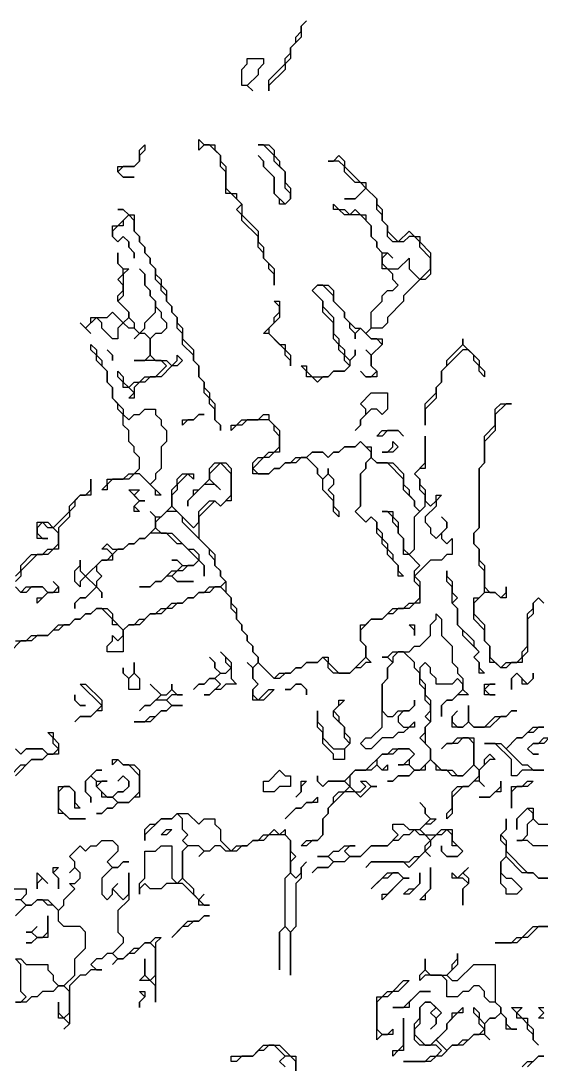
# Model space of a CAD drawing. Header units: metres. Extents: x 0 to 96.9, y 0 to 54.3.
# Drawn here: x 53.1 to 62.75, y 34.25 to 53.6 of the extents above; entities that cross this region are included whole.
import ezdxf

# ---------------------------------------------------------------- set-up
doc = ezdxf.new("R2010")
doc.units = ezdxf.units.M

msp = doc.modelspace()

# ---------------------------------------------------------------- linework, layer by layer
for points in [[(57.7, 52.3), (57.7, 52.5), (58, 52.8), (58, 52.9), (58.1, 53), (58.1, 53.1), (58.2, 53.2), (58.2, 53.3), (58.3, 53.4), (58.3, 53.5), (58.4, 53.6), (58.3, 53.5), (58.3, 53.3), (58.1, 53.1), (58.1, 52.9), (58, 52.8), (58, 52.7), (57.7, 52.4)], [(57.4, 52.3), (57.3, 52.4), (57.2, 52.4), (57.2, 52.7), (57.3, 52.8), (57.3, 52.9), (57.6, 52.9), (57.6, 52.8), (57.5, 52.7), (57.5, 52.6), (57.3, 52.4)], [(55, 50.7), (54.9, 50.8), (54.9, 50.9), (55.2, 50.9), (55.3, 51), (55.3, 51.2), (55.4, 51.3), (55.4, 51.2), (55.3, 51.1), (55.3, 51), (55.2, 50.9), (55, 50.9), (54.9, 50.8), (55, 50.7), (55.2, 50.7)], [(57.8, 48.7), (57.8, 48.9), (57.7, 49), (57.7, 49.1), (57.6, 49.2), (57.6, 49.3), (57.5, 49.4), (57.5, 49.6), (57.2, 49.9), (57.2, 50), (57.1, 50.1), (57.2, 50.2), (57, 50.4), (56.9, 50.4), (56.9, 50.8), (56.8, 50.9), (56.8, 51.1), (56.6, 51.3), (56.5, 51.3), (56.4, 51.2), (56.4, 51.4), (56.5, 51.3), (56.7, 51.3), (56.7, 51.2), (56.8, 51.1), (56.8, 51), (56.9, 50.9), (56.9, 50.5), (57, 50.4), (57.1, 50.4), (57.1, 50.3), (57.2, 50.2), (57.2, 50), (57.5, 49.7), (57.5, 49.5), (57.6, 49.4), (57.6, 49.2), (57.8, 49)], [(57.9, 50.2), (57.9, 50.3), (57.8, 50.4), (57.8, 50.7), (57.6, 50.9), (57.6, 51), (57.5, 51.1), (57.6, 51), (57.6, 50.9), (57.8, 50.7), (57.8, 50.4), (58, 50.2), (58.1, 50.3), (58.1, 50.4), (58, 50.5), (58, 50.8), (57.8, 51), (57.8, 51.1), (57.6, 51.3), (57.5, 51.3), (57.7, 51.3), (57.8, 51.2), (57.8, 51.1), (57.9, 51), (57.9, 50.9), (58, 50.8), (58, 50.6), (58.1, 50.5), (58.1, 50.3), (58, 50.2)], [(58.6, 46.9), (58.5, 47), (58.4, 47), (58.4, 47.1), (58.3, 47.2), (58.4, 47.2), (58.4, 47.1), (58.5, 47), (58.8, 47), (58.9, 47.1), (59.1, 47.1), (59.2, 47.2), (59.1, 47.3), (59.1, 47.4), (59, 47.5), (59, 47.6), (58.9, 47.7), (58.9, 48), (58.7, 48.2), (58.7, 48.4), (58.5, 48.6), (58.6, 48.7), (58.8, 48.7), (58.9, 48.6), (58.9, 48.4), (59.1, 48.2), (59.1, 48.1), (59.3, 47.9), (59.4, 47.9), (59.5, 47.8), (59.6, 47.9), (59.6, 48.2), (59.8, 48.4), (59.8, 48.5), (59.9, 48.6), (60, 48.6), (60.1, 48.7), (60, 48.8), (60, 48.9), (59.9, 49), (59.8, 49), (59.8, 49.3), (59.7, 49.4), (59.7, 49.5), (59.6, 49.6), (59.6, 49.8), (59.4, 50), (59.1, 50), (59, 50.1), (58.9, 50.1), (58.9, 50.2), (59, 50.1), (59.1, 50.1), (59.2, 50), (59.3, 50.1), (59.4, 50), (59.5, 50), (59.5, 49.9), (59.6, 49.8), (59.6, 49.6), (59.7, 49.5), (59.7, 49.4), (59.8, 49.3), (59.9, 49.3), (60, 49.2), (59.9, 49.3), (59.8, 49.2), (59.8, 49.1), (59.9, 49), (60.1, 49), (60.3, 49.2), (60.3, 49), (60.5, 48.8), (60.7, 49), (60.7, 49.2), (60.5, 49.4), (60.5, 49.5), (60.4, 49.6), (60.3, 49.6), (60.2, 49.5), (60, 49.5), (59.9, 49.6), (59.9, 49.8), (59.8, 49.9), (59.8, 50), (59.7, 50.1), (59.7, 50.3), (59.5, 50.5), (59.3, 50.3), (59.1, 50.3), (59.3, 50.3), (59.5, 50.5), (59.4, 50.6), (59.3, 50.6), (59.1, 50.8), (59.1, 50.9), (59, 51), (58.8, 51), (58.9, 51), (59, 51.1), (59.1, 51), (59.1, 50.9), (59.4, 50.6), (59.5, 50.6), (59.5, 50.5), (59.7, 50.3), (59.7, 50.2), (59.8, 50.1), (59.8, 49.9), (59.9, 49.8), (59.9, 49.7), (60.1, 49.5), (60.3, 49.7), (60.4, 49.6), (60.5, 49.6), (60.5, 49.5), (60.7, 49.3), (60.7, 48.9), (60.6, 48.8), (60.5, 48.8), (60.2, 48.5), (60.2, 48.4), (59.9, 48.1), (59.9, 48), (59.8, 47.9), (59.6, 47.9), (59.5, 47.8), (59.6, 47.7), (59.8, 47.7), (59.8, 47.6), (59.6, 47.4), (59.6, 47.2), (59.7, 47.1), (59.7, 47), (59.5, 47), (59.4, 47.1), (59.5, 47), (59.6, 47), (59.7, 47.1), (59.6, 47.2), (59.6, 47.4), (59.5, 47.5), (59.6, 47.4), (59.8, 47.6), (59.7, 47.7), (59.6, 47.7), (59.4, 47.9), (59.3, 47.8), (59.3, 47.7), (59.3, 47.8), (59.2, 47.9), (59.2, 48), (59.1, 48.1), (59.1, 48.2), (58.9, 48.4), (58.9, 48.5), (58.7, 48.7), (58.6, 48.7), (58.5, 48.6), (58.7, 48.4), (58.7, 48.3), (58.9, 48.1), (58.9, 47.8), (59, 47.7), (59, 47.6), (59.1, 47.5), (59.1, 47.4), (59.2, 47.3), (59.3, 47.4), (59.3, 47.5), (59.3, 47.4), (59.2, 47.3), (59.2, 47.2), (59.1, 47.1), (58.9, 47.1), (58.8, 47), (58.7, 47)], [(56.8, 46), (56.8, 46.1), (56.7, 46.2), (56.7, 46.4), (56.6, 46.5), (56.6, 46.6), (56.5, 46.7), (56.5, 46.9), (56.4, 47), (56.4, 47.2), (56.3, 47.3), (56.3, 47.4), (56.1, 47.6), (56.1, 47.8), (56, 47.9), (56, 48.1), (55.9, 48.2), (55.9, 48.3), (55.8, 48.4), (55.8, 48.5), (55.7, 48.6), (55.7, 48.7), (55.6, 48.8), (55.6, 49), (55.5, 49.1), (55.5, 49.2), (55.4, 49.3), (55.4, 49.4), (55.3, 49.5), (55.3, 49.6), (55.2, 49.7), (55.2, 49.9), (55.1, 50), (55, 49.9), (55, 49.8), (54.9, 49.8), (54.8, 49.7), (54.8, 49.6), (54.9, 49.5), (55, 49.6), (55.1, 49.5), (55.1, 49.4), (55.2, 49.3), (55.2, 49.2), (55.2, 49.3), (55.1, 49.4), (55.1, 49.5), (55, 49.6), (54.9, 49.5), (54.8, 49.6), (54.8, 49.8), (54.9, 49.8), (55.1, 50), (55, 50.1), (54.9, 50.1), (55, 50.1), (55.1, 50), (55.2, 50), (55.2, 49.7), (55.3, 49.6), (55.3, 49.5), (55.4, 49.4), (55.4, 49.3), (55.5, 49.2), (55.5, 49.1), (55.6, 49), (55.6, 48.9), (55.7, 48.8), (55.7, 48.7), (55.8, 48.6), (55.8, 48.4), (55.9, 48.3), (55.9, 48.2), (56, 48.1), (56, 48), (56.1, 47.9), (56.1, 47.7), (56.3, 47.5), (56.3, 47.3), (56.4, 47.2), (56.4, 47), (56.5, 46.9), (56.5, 46.8), (56.6, 46.7), (56.6, 46.6), (56.7, 46.5), (56.7, 46.2), (56.8, 46.1)], [(55.1, 46.6), (55.2, 46.7), (55.1, 46.8), (55, 46.8), (55, 46.9), (54.9, 47), (54.9, 47.1), (55, 47), (55, 46.9), (55.1, 46.8), (55.2, 46.9), (55.3, 46.9), (55.4, 47), (55.6, 47), (55.8, 47.2), (55.7, 47.3), (55.2, 47.3), (55.4, 47.3), (55.5, 47.4), (55.5, 47.7), (55.4, 47.8), (55.3, 47.8), (55.2, 47.7), (55.3, 47.8), (55.2, 47.9), (55.1, 47.9), (55, 48), (54.9, 47.9), (54.9, 47.7), (54.8, 47.7), (54.6, 47.9), (54.6, 48), (54.5, 48.1), (54.3, 47.9), (54.4, 47.8), (54.2, 48), (54.3, 47.9), (54.4, 48), (54.4, 48.1), (54.7, 48.1), (54.8, 48.2), (55, 48), (55.1, 48.1), (55.1, 48.2), (54.9, 48.4), (54.9, 48.5), (55, 48.6), (55, 48.7), (54.9, 48.8), (55, 48.9), (55, 49), (54.9, 49.1), (54.9, 49.3), (54.9, 49.1), (55, 49), (55.1, 49), (55, 48.9), (55, 48.5), (54.9, 48.4), (55.1, 48.2), (55.1, 48.1), (55.2, 48), (55.2, 47.9), (55.3, 47.8), (55.4, 47.9), (55.4, 48), (55.6, 48.2), (55.6, 48.4), (55.5, 48.5), (55.5, 48.6), (55.4, 48.7), (55.4, 48.9), (55.3, 49), (55.4, 48.9), (55.4, 48.7), (55.5, 48.6), (55.5, 48.5), (55.6, 48.4), (55.6, 48.3), (55.7, 48.2), (55.7, 48.1), (55.8, 48), (55.8, 47.9), (55.7, 47.8), (55.6, 47.8), (55.5, 47.7), (55.5, 47.4), (55.6, 47.3), (55.8, 47.3), (55.9, 47.2), (56, 47.3), (56, 47.4), (56.1, 47.3), (56, 47.2), (55.9, 47.2), (55.7, 47), (55.5, 47), (55.4, 46.9), (55.3, 46.9), (55.2, 46.8), (55.2, 46.6)], [(58.1, 47.2), (58.1, 47.3), (58, 47.4), (58, 47.5), (57.7, 47.8), (57.6, 47.8), (57.8, 48), (57.8, 48.1), (57.9, 48.2), (57.9, 48.3), (57.8, 48.4), (57.9, 48.4), (57.9, 48.1), (57.7, 47.9), (57.7, 47.8), (57.9, 47.6), (58, 47.6), (58, 47.5), (58.1, 47.4)], [(60.6, 46.1), (60.6, 46.5), (60.8, 46.7), (60.8, 46.8), (60.9, 46.9), (60.9, 47.1), (61, 47.2), (61, 47.3), (61.3, 47.6), (61.3, 47.7), (61.3, 47.6), (61.6, 47.3), (61.6, 47.2), (61.7, 47.1), (61.7, 47), (61.6, 47.1), (61.6, 47.2), (61.5, 47.3), (61.5, 47.4), (61.4, 47.5), (61.3, 47.5), (60.9, 47.1), (60.9, 46.9), (60.8, 46.8), (60.8, 46.6), (60.6, 46.4)], [(55.6, 44.8), (55.6, 44.9), (55.3, 45.2), (55.2, 45.2), (55.1, 45.1), (54.8, 45.1), (54.7, 45), (54.7, 44.9), (54.6, 44.9), (54.7, 45), (54.7, 45.1), (55, 45.1), (55.1, 45.2), (55.2, 45.2), (55.3, 45.3), (55.3, 45.5), (55.2, 45.6), (55.2, 45.7), (55.1, 45.8), (55.1, 46), (55, 46.1), (55, 46.3), (54.9, 46.4), (54.9, 46.5), (54.8, 46.6), (54.8, 46.8), (54.7, 46.9), (54.7, 47.1), (54.5, 47.3), (54.5, 47.4), (54.4, 47.5), (54.4, 47.6), (54.5, 47.5), (54.5, 47.4), (54.6, 47.3), (54.6, 47.2), (54.7, 47.1), (54.7, 46.9), (54.8, 46.8), (54.8, 46.6), (55, 46.4), (55, 46.3), (55.1, 46.2), (55.2, 46.3), (55.3, 46.3), (55.4, 46.4), (55.6, 46.4), (55.6, 46.3), (55.7, 46.2), (55.7, 46.1), (55.8, 46), (55.8, 45.8), (55.7, 45.7), (55.7, 45.3), (55.6, 45.2), (55.6, 45.1), (55.5, 45), (55.7, 44.8)], [(54.8, 47.3), (54.8, 47.4), (54.7, 47.5), (54.8, 47.4)], [(59.3, 46), (59.4, 46.1), (59.4, 46.2), (59.5, 46.3), (59.5, 46.4), (59.4, 46.5), (59.6, 46.7), (59.9, 46.7), (59.9, 46.4), (59.8, 46.3), (59.7, 46.4), (59.6, 46.4), (59.4, 46.2), (59.4, 46.1)], [(56.1, 46.1), (56.1, 46.2), (56.3, 46.2), (56.4, 46.3), (56.5, 46.3), (56.4, 46.3), (56.3, 46.2), (56.2, 46.2)], [(59.7, 45.9), (59.8, 46), (60.1, 46), (60.2, 45.9), (60.1, 46), (59.9, 46), (59.8, 45.9)], [(59.8, 45.6), (59.9, 45.6), (60, 45.7), (60, 45.8), (60.1, 45.7), (60, 45.6)], [(55.2, 44.5), (55.2, 44.6), (55.3, 44.7), (55.1, 44.9), (55.3, 44.9), (55.2, 44.8), (55.3, 44.7), (55.4, 44.7), (55.3, 44.7), (55.2, 44.6), (55.3, 44.5)], [(61.6, 41.5), (61.6, 41.7), (61.5, 41.8), (61.6, 41.9), (61.3, 42.2), (61.3, 42.3), (61.2, 42.4), (61.2, 42.7), (61.1, 42.8), (61.1, 43.1), (61, 43.2), (61, 43.4), (61, 43.3), (61.1, 43.2), (61.1, 43), (61.2, 42.9), (61.1, 42.8), (61.2, 42.7), (61.2, 42.4), (61.5, 42.1), (61.5, 42), (61.6, 41.9), (61.5, 41.8), (61.6, 41.7), (61.6, 41.6), (61.7, 41.5)], [(58.3, 38.3), (58.4, 38.4), (58.6, 38.4), (58.7, 38.5), (58.7, 38.8), (58.8, 38.9), (58.8, 39), (58.9, 39.1), (58.9, 39.2), (59, 39.3), (59.1, 39.3), (59.2, 39.4), (59.1, 39.5), (58.8, 39.5), (58.7, 39.4), (58.6, 39.5), (58.6, 39.6), (58.6, 39.5), (58.7, 39.4), (58.8, 39.5), (59.1, 39.5), (59.3, 39.7), (59.5, 39.7), (59.8, 40), (59.9, 40), (60, 40.1), (60.3, 40.1), (60.4, 40), (60.3, 39.9), (60.3, 39.8), (60.4, 39.7), (60.5, 39.7), (60.7, 39.9), (60.7, 40.1), (60.5, 40.3), (60.6, 40.4), (60.6, 40.5), (60.7, 40.6), (60.6, 40.7), (60.7, 40.8), (60.7, 40.9), (60.6, 41), (60.6, 41.2), (60.5, 41.3), (60.5, 41.5), (60.4, 41.6), (60.4, 41.7), (60.2, 41.9), (60.1, 41.9), (60, 41.8), (60, 41.7), (59.9, 41.6), (59.9, 41.4), (59.8, 41.3), (59.8, 40.8), (59.9, 40.7), (60, 40.7), (60.1, 40.8), (60.3, 40.8), (60.4, 40.9), (60.4, 41), (60.4, 40.9), (60.3, 40.8), (60.2, 40.8), (60.1, 40.7), (60.1, 40.6), (60.2, 40.5), (60.3, 40.5), (60.4, 40.6), (60.4, 40.5), (60.3, 40.5), (60.2, 40.4), (60.1, 40.4), (60, 40.3), (59.8, 40.3), (59.6, 40.1), (59.5, 40.1), (59.4, 40.2), (59.5, 40.3), (59.6, 40.3), (59.8, 40.5), (59.8, 41.3), (59.9, 41.4), (59.9, 41.6), (60, 41.7), (59.9, 41.8), (59.8, 41.8), (59.9, 41.8), (60, 41.9), (60.3, 41.9), (60.4, 42), (60.5, 42), (60.7, 42.2), (60.7, 42.4), (60.8, 42.5), (60.8, 42.6), (60.9, 42.5), (60.9, 42.2), (61.1, 42), (61.1, 41.7), (61.2, 41.6), (61.2, 41.5), (61.3, 41.4), (61.3, 41.2), (61.4, 41.1), (61.2, 41.1), (61.1, 41), (61, 41), (60.9, 40.9), (60.9, 40.7), (60.9, 40.9), (61, 41), (61.1, 41), (61.3, 41.2), (61.3, 41.3), (61.2, 41.4), (61.1, 41.3), (60.8, 41.3), (60.8, 41.4), (60.7, 41.5), (60.7, 41.6), (60.6, 41.7), (60.5, 41.6), (60.5, 41.4), (60.6, 41.3), (60.6, 41.1), (60.7, 41), (60.7, 40.6), (60.6, 40.5), (60.6, 40.2), (60.7, 40.1), (60.7, 39.9), (60.9, 39.7), (61.1, 39.7), (61.2, 39.6), (61.3, 39.6), (61.5, 39.8), (61.5, 40.2), (61.4, 40.3), (61.3, 40.3), (61.2, 40.2), (61, 40.2), (60.9, 40.1), (61, 40.2), (61.1, 40.2), (61.2, 40.3), (61.5, 40.3), (61.5, 39.8), (61.6, 39.7), (61.7, 39.8), (61.7, 39.9), (61.8, 40), (61.9, 39.9), (61.8, 39.9), (61.6, 39.7), (61.6, 39.5), (61.7, 39.4), (61.6, 39.5), (61.5, 39.5), (61.4, 39.4), (61.3, 39.4), (61.1, 39.2), (61.1, 38.9), (61, 38.8), (61, 38.9), (61.1, 39), (61.1, 39.3), (61.2, 39.4), (61.4, 39.4), (61.6, 39.6), (61.6, 39.7), (61.5, 39.8), (61.3, 39.6), (61.1, 39.6), (61, 39.7), (60.8, 39.7), (60.8, 39.8), (60.7, 39.9), (60.6, 39.8), (60.6, 39.7), (60.4, 39.7), (60.3, 39.6), (60.1, 39.6), (60, 39.5), (59.9, 39.5), (60, 39.5), (60.1, 39.6), (60.3, 39.6), (60.4, 39.7), (60.3, 39.8), (60.1, 39.8), (60.2, 39.8), (60.4, 40), (60.3, 40.1), (60.1, 40.1), (60, 40), (59.8, 40), (59.7, 39.9), (59.7, 39.8), (59.8, 39.7), (59.9, 39.8), (59.9, 39.7), (59.8, 39.7), (59.7, 39.8), (59.6, 39.7), (59.3, 39.7), (59.2, 39.6), (59.2, 39.4), (59.3, 39.3), (59.4, 39.3), (59.5, 39.4), (59.4, 39.5), (59.5, 39.5), (59.6, 39.4), (59.7, 39.4), (59.6, 39.4), (59.4, 39.2), (59.3, 39.3), (59.1, 39.3), (58.8, 39), (58.8, 38.9), (58.7, 38.8), (58.7, 38.5), (58.6, 38.4), (58.5, 38.4), (58.4, 38.3)], [(60.4, 42.2), (60.4, 42.3), (60.3, 42.4), (60.4, 42.4)], [(56.5, 41.1), (56.6, 41.1), (56.8, 41.3), (56.7, 41.4), (56.6, 41.4), (56.5, 41.3), (56.4, 41.3), (56.3, 41.2), (56.4, 41.3), (56.5, 41.3), (56.6, 41.4), (56.7, 41.4), (56.8, 41.5), (56.7, 41.6), (56.7, 41.7), (56.6, 41.8), (56.7, 41.7), (56.7, 41.6), (56.8, 41.5), (56.9, 41.5), (57, 41.6), (56.9, 41.7), (56.9, 41.8), (56.8, 41.9), (57, 41.7), (57, 41.4), (57.1, 41.3), (56.9, 41.3), (56.8, 41.2), (56.7, 41.2), (56.6, 41.1)], [(55.1, 41.2), (55.1, 41.4), (55, 41.5), (55, 41.6), (55, 41.5), (55.1, 41.4), (55.2, 41.5), (55.2, 41.7), (55.2, 41.5), (55.3, 41.4), (55.3, 41.2)], [(62.2, 41.2), (62.2, 41.4), (62.3, 41.5), (62.5, 41.3), (62.6, 41.4), (62.6, 41.5), (62.6, 41.4), (62.5, 41.3), (62.4, 41.3), (62.4, 41.4), (62.3, 41.5), (62.2, 41.4)], [(54.1, 40.6), (54.2, 40.7), (54.4, 40.7), (54.6, 40.9), (54.2, 41.3), (54.3, 41.3), (54.6, 41), (54.6, 40.8), (54.5, 40.8), (54.4, 40.7), (54.2, 40.7)], [(55.2, 40.6), (55.4, 40.6), (55.5, 40.7), (55.6, 40.7), (55.7, 40.8), (55.8, 40.8), (55.9, 40.9), (55.8, 41), (55.6, 41), (55.5, 40.9), (55.4, 40.9), (55.3, 40.8), (55.4, 40.9), (55.5, 40.9), (55.7, 41.1), (55.5, 41.3), (55.7, 41.1), (55.8, 41.1), (55.9, 41.2), (55.9, 41.3), (55.9, 41.2), (56, 41.1), (56.1, 41.1), (55.9, 41.1), (55.8, 41), (55.9, 40.9), (56.1, 40.9), (55.9, 40.9), (55.8, 40.8), (55.7, 40.8), (55.5, 40.6)], [(58.4, 41.1), (58.4, 41.2), (58.3, 41.3), (58.2, 41.3), (58.1, 41.2), (58, 41.2), (58.1, 41.2), (58.2, 41.3), (58.3, 41.3), (58.4, 41.2)], [(61.7, 41.1), (61.7, 41.3), (61.9, 41.3), (61.8, 41.3), (61.7, 41.2), (61.8, 41.1), (61.9, 41.1)], [(54.2, 40.9), (54.1, 41), (54.1, 41.1), (54.1, 41), (54.2, 40.9), (54.3, 40.9)], [(58.9, 39.9), (58.9, 40), (58.7, 40.2), (58.7, 40.4), (58.6, 40.5), (58.6, 40.8), (58.6, 40.6), (58.7, 40.5), (58.7, 40.3), (58.9, 40.1), (59.1, 40.1), (59.2, 40.2), (59.1, 40.3), (59.1, 40.5), (58.9, 40.7), (58.9, 40.8), (59, 40.9), (59, 41), (59.1, 41), (58.9, 40.8), (59, 40.7), (59, 40.6), (59.1, 40.5), (59.1, 40.4), (59.2, 40.3), (59.2, 40.2), (59.1, 40.1), (59.1, 39.9)], [(61.1, 40.5), (61.1, 40.7), (61.2, 40.8), (61.1, 40.7), (61.1, 40.6), (61.2, 40.5), (61.3, 40.5), (61.4, 40.6), (61.4, 40.9), (61.4, 40.6), (61.5, 40.5), (61.7, 40.5), (61.9, 40.7), (62.1, 40.7), (62.2, 40.8), (62.3, 40.8), (62.2, 40.8), (62.1, 40.7), (62, 40.7), (61.8, 40.5), (61.5, 40.5), (61.4, 40.6), (61.3, 40.5)], [(62.6, 40), (62.5, 40.1), (62.6, 40.2), (62.7, 40.2), (62.8, 40.3), (63.1, 40.3), (63.3, 40.5), (63.3, 40.4), (63.2, 40.3), (63.1, 40.3), (63, 40.2), (62.9, 40.3), (62.8, 40.2), (62.6, 40.2), (62.5, 40.1), (62.6, 40), (62.7, 40)], [(54.5, 38.9), (54.6, 38.9), (54.7, 39), (54.8, 39), (54.9, 39.1), (54.8, 39.2), (54.6, 39.2), (54.6, 39.3), (54.5, 39.4), (54.5, 39.5), (54.4, 39.6), (54.3, 39.5), (54.3, 39.3), (54.4, 39.2), (54.4, 39.1), (54.4, 39.2), (54.3, 39.3), (54.3, 39.5), (54.5, 39.7), (54.6, 39.7), (54.5, 39.7), (54.4, 39.6), (54.5, 39.5), (54.7, 39.5), (54.6, 39.5), (54.5, 39.4), (54.7, 39.2), (54.8, 39.2), (54.9, 39.3), (55, 39.3), (55.1, 39.4), (55.1, 39.5), (55, 39.6), (54.9, 39.5), (55, 39.6), (55.1, 39.5), (55.1, 39.4), (55, 39.3), (54.9, 39.3), (54.8, 39.2), (54.9, 39.1), (55.1, 39.1), (55.3, 39.3), (55.3, 39.6), (55.1, 39.8), (55, 39.8), (54.9, 39.9), (54.8, 39.8), (54.8, 39.9), (54.9, 39.9), (55, 39.8), (55.2, 39.8), (55.3, 39.7), (55.3, 39.2), (55.2, 39.2), (55.1, 39.1), (54.9, 39.1), (54.8, 39), (54.7, 39), (54.6, 38.9)], [(57.6, 39.3), (57.6, 39.5), (57.7, 39.5), (57.9, 39.7), (58, 39.6), (58.1, 39.6), (58.1, 39.4), (57.9, 39.4), (57.8, 39.3)], [(58.2, 39.2), (58.3, 39.3), (58.3, 39.5), (58.4, 39.5), (58.3, 39.4), (58.3, 39.3)], [(61.6, 39.2), (61.8, 39.2), (62, 39.4), (62, 39.5), (62, 39.3), (61.9, 39.3), (61.8, 39.2)], [(62.2, 39), (62.2, 39.4), (62.4, 39.4), (62.5, 39.5), (62.6, 39.5), (62.5, 39.4), (62.3, 39.4), (62.2, 39.3)], [(54, 38.8), (53.9, 38.9), (53.8, 38.9), (53.8, 39.4), (54, 39.4), (54.1, 39.3), (54.1, 39.1), (54.2, 39), (54.1, 39), (54.1, 39.3), (54, 39.4), (53.9, 39.4), (53.8, 39.3), (53.8, 39), (54, 38.8), (54.3, 38.8)], [(58, 38.8), (58.2, 39), (58.3, 39), (58.4, 39.1), (58.5, 39.1), (58.6, 39.2), (58.6, 39.1), (58.4, 39.1), (58.3, 39), (58.2, 39)], [(58.5, 37.8), (58.6, 37.9), (58.8, 37.9), (58.9, 38), (58.8, 38.1), (58.6, 38.1), (58.8, 38.1), (58.9, 38.2), (59, 38.2), (59.1, 38.3), (59.3, 38.3), (59.2, 38.3), (59.1, 38.2), (59.2, 38.1), (59.4, 38.1), (59.6, 38.3), (59.9, 38.3), (60.1, 38.5), (60, 38.6), (60, 38.7), (60.2, 38.7), (60.3, 38.6), (60.5, 38.6), (60.7, 38.8), (60.6, 38.9), (60.6, 39), (60.5, 39.1), (60.6, 39), (60.6, 38.9), (60.7, 38.8), (60.8, 38.8), (60.7, 38.7), (60.6, 38.7), (60.5, 38.6), (60.6, 38.5), (60.8, 38.5), (60.9, 38.6), (61.1, 38.6), (61.1, 38.4), (61.3, 38.2), (61.2, 38.1), (61, 38.1), (60.9, 38.2), (60.9, 38.3), (60.9, 38.2), (61, 38.1), (61.2, 38.1), (61.3, 38.2), (61.2, 38.3), (61.1, 38.3), (61.1, 38.5), (61, 38.6), (60.9, 38.5), (60.8, 38.5), (60.7, 38.4), (60.7, 38.3), (60.6, 38.2), (60.7, 38.1), (60.6, 38.2), (60.3, 37.9), (60.2, 38), (59.6, 38), (59.5, 37.9), (59.6, 38), (60.3, 38), (60.4, 38.1), (60.5, 38.1), (60.6, 38.2), (60.6, 38.3), (60.7, 38.4), (60.6, 38.5), (60.5, 38.5), (60.4, 38.6), (60.3, 38.5), (60.2, 38.5), (60.1, 38.4), (60, 38.4), (59.9, 38.3), (59.6, 38.3), (59.4, 38.1), (59.2, 38.1), (59.1, 38), (58.9, 38), (58.8, 37.9), (58.6, 37.9)], [(58.1, 35.9), (58.1, 36.7), (58, 36.8), (57.9, 36.7), (57.9, 36), (57.9, 36.7), (58, 36.8), (58, 37.7), (58.1, 37.8), (58.1, 38.4), (58, 38.5), (57.7, 38.5), (57.6, 38.4), (57.4, 38.4), (57.3, 38.3), (57.2, 38.3), (57.1, 38.2), (56.9, 38.2), (56.8, 38.3), (56.7, 38.3), (56.6, 38.2), (56.5, 38.2), (56.4, 38.1), (56.5, 38.2), (56.4, 38.3), (56.2, 38.3), (56.1, 38.2), (56.1, 37.7), (56.3, 37.5), (56.3, 37.4), (56.4, 37.3), (56.5, 37.4), (56.4, 37.3), (56.5, 37.2), (56.6, 37.2), (56.4, 37.2), (56.4, 37.3), (56.1, 37.6), (55.8, 37.6), (55.7, 37.5), (55.5, 37.5), (55.4, 37.6), (55.3, 37.5), (55.3, 37.4), (55.3, 37.6), (55.4, 37.7), (55.4, 38.2), (55.6, 38.2), (55.7, 38.3), (55.9, 38.3), (55.9, 37.7), (56, 37.6), (56.1, 37.7), (56.1, 38.2), (56.2, 38.3), (56.1, 38.4), (56.2, 38.5), (56.1, 38.6), (56.1, 38.8), (56, 38.9), (55.9, 38.8), (55.7, 38.8), (55.4, 38.5), (55.4, 38.4), (55.4, 38.6), (55.5, 38.7), (55.6, 38.7), (55.7, 38.8), (55.9, 38.8), (56, 38.9), (56.2, 38.9), (56.4, 38.7), (56.5, 38.8), (56.7, 38.8), (56.7, 38.7), (56.8, 38.6), (56.8, 38.4), (57, 38.2), (57.1, 38.3), (57.3, 38.3), (57.4, 38.4), (57.5, 38.4), (57.6, 38.5), (57.7, 38.5), (57.8, 38.6), (57.9, 38.5), (58, 38.6), (58, 38.5), (58.1, 38.4), (58.1, 38.2), (58.2, 38.1), (58.1, 38), (58.1, 37.8), (58.2, 37.7), (58.3, 37.8), (58.3, 37.9), (58.4, 38), (58.3, 37.9), (58.3, 37.7), (58.2, 37.6), (58.2, 36.8), (58.1, 36.7)], [(55.7, 38.5), (55.8, 38.6), (55.9, 38.6), (55.8, 38.5)], [(53.4, 37.5), (53.4, 37.8), (53.6, 37.6), (53.5, 37.7), (53.4, 37.6)], [(53.8, 37.5), (53.8, 37.7), (53.7, 37.8), (53.7, 37.9), (53.8, 37.9), (53.7, 37.8), (53.8, 37.7)], [(59.8, 37.3), (59.8, 37.4), (59.9, 37.4), (60.2, 37.7), (60.1, 37.8), (60, 37.8), (59.9, 37.7), (59.8, 37.7), (59.6, 37.5), (59.9, 37.8), (60.1, 37.8), (60.2, 37.7), (60.3, 37.7), (60.2, 37.7)], [(60.2, 37.4), (60.3, 37.5), (60.4, 37.5), (60.5, 37.6), (60.5, 37.8), (60.5, 37.6), (60.3, 37.4)], [(60.5, 37.3), (60.7, 37.5), (60.7, 37.9), (60.7, 37.5), (60.6, 37.4), (60.6, 37.3)], [(61.3, 37.2), (61.3, 37.5), (61.4, 37.6), (61.3, 37.7), (61.1, 37.7), (61.1, 37.8), (61.2, 37.7), (61.4, 37.9), (61.3, 37.8), (61.4, 37.7), (61.4, 37.6), (61.3, 37.5)], [(53.2, 36.5), (53.3, 36.5), (53.4, 36.6), (53.3, 36.7), (53.2, 36.7), (53.3, 36.7), (53.4, 36.8), (53.3, 36.7), (53.4, 36.6), (53.5, 36.6), (53.6, 36.7), (53.6, 37), (53.6, 36.6), (53.4, 36.6), (53.3, 36.5)], [(55.9, 36.6), (56.2, 36.9), (56.4, 36.9), (56.5, 37), (56.6, 37), (56.5, 37), (56.4, 36.9), (56.3, 36.9), (56.2, 36.8), (56.1, 36.8)], [(60.2, 34.3), (60.6, 34.3), (60.7, 34.4), (60.8, 34.4), (60.9, 34.5), (60.8, 34.6), (60.5, 34.6), (60.4, 34.7), (60.4, 35), (60.5, 35.1), (60.5, 35.3), (60.6, 35.4), (60.7, 35.4), (60.9, 35.2), (60.8, 35.1), (60.8, 35), (60.7, 34.9), (60.8, 35), (60.8, 35.1), (60.7, 35.2), (60.8, 35.3), (60.7, 35.4), (60.6, 35.4), (60.5, 35.3), (60.5, 35), (60.4, 34.9), (60.4, 34.8), (60.6, 34.6), (60.7, 34.6), (61, 34.9), (61, 35), (61.1, 35.1), (61.1, 35.2), (61.2, 35.2), (61.3, 35.3), (61.3, 35.2), (61.2, 35.2), (61, 35), (61, 34.9), (60.8, 34.7), (61, 34.5), (61.1, 34.6), (61.2, 34.6), (61.3, 34.7), (61.4, 34.7), (61.5, 34.8), (61.6, 34.8), (61.7, 34.9), (61.6, 35), (61.6, 35.1), (61.5, 35.2), (61.5, 35.3), (61.6, 35.2), (61.6, 35.1), (61.7, 35), (61.8, 35.1), (61.9, 35.1), (62, 35.2), (62, 35.3), (61.9, 35.4), (61.8, 35.4), (61.7, 35.5), (61.7, 35.6), (61.6, 35.7), (61.5, 35.7), (61.4, 35.6), (61.3, 35.6), (61.2, 35.5), (61, 35.5), (61, 35.8), (60.9, 35.9), (60.6, 35.9), (60.5, 35.8), (60.5, 35.9), (60.6, 36), (60.6, 36.2), (60.6, 36), (60.7, 35.9), (61, 35.9), (61.1, 36), (61.1, 36.1), (61.2, 36.2), (61.2, 36.3), (61.2, 36.1), (61, 35.9), (61.1, 35.8), (61.2, 35.8), (61.5, 36.1), (61.9, 36.1), (61.9, 35.4), (62, 35.3), (62, 35.2), (62.1, 35.1), (62.1, 35), (62.2, 34.9), (62.3, 34.9), (62.1, 34.9), (62.1, 35.1), (62, 35.2), (61.9, 35.1), (61.8, 35.1), (61.7, 35), (61.7, 34.8), (61.8, 34.7), (61.7, 34.8), (61.5, 34.8), (61.3, 34.6), (61.1, 34.6), (60.9, 34.4), (60.8, 34.4), (60.7, 34.3)], [(59.7, 34.7), (59.7, 35.5), (59.8, 35.5), (59.9, 35.6), (60, 35.6), (60.2, 35.8), (60.3, 35.8), (60.1, 35.6), (60, 35.6), (59.9, 35.5), (59.8, 35.5), (59.7, 35.4), (59.7, 34.9), (59.8, 34.8), (59.9, 34.8), (60, 34.9), (60, 34.8), (59.8, 34.8)], [(55.3, 35.3), (55.3, 35.4), (55.4, 35.5), (55.3, 35.6), (55.4, 35.6), (55.4, 35.5), (55.3, 35.4)], [(60, 35.3), (60.2, 35.3), (60.5, 35.6), (60.7, 35.6), (60.5, 35.6), (60.3, 35.4), (60.3, 35.3)], [(62.7, 34.6), (62.6, 34.7), (62.6, 34.8), (62.5, 34.9), (62.5, 35), (62.4, 35.1), (62.3, 35.1), (62.3, 35.2), (62.2, 35.3), (62.4, 35.3), (62.3, 35.2), (62.4, 35.1), (62.5, 35.1), (62.5, 35), (62.6, 34.9), (62.6, 34.7)], [(60, 34.4), (60, 34.5), (60.1, 34.5), (60.2, 34.6), (60.2, 35.1), (60.2, 34.5), (60.1, 34.5)]]:
    msp.add_lwpolyline(points, close=True)
for points in [[(62.8, 42.8), (62.7, 42.9), (62.6, 42.8), (62.6, 42.6), (62.5, 42.5), (62.5, 41.9), (62.4, 41.8), (62.4, 41.7), (62.2, 41.7), (62.1, 41.6), (62, 41.6), (61.9, 41.7), (61.8, 41.7), (61.8, 42), (61.7, 42.1), (61.7, 42.3), (61.5, 42.5), (61.5, 42.9), (61.6, 42.9), (61.7, 43), (61.7, 43.4), (61.6, 43.5), (61.6, 43.8), (61.5, 43.9), (61.5, 44.1), (61.6, 44.2), (61.6, 45.3), (61.7, 45.4), (61.7, 45.9), (61.9, 46.1), (61.9, 46.4), (62, 46.5), (62.2, 46.5), (62.1, 46.5), (61.9, 46.3), (61.9, 46), (61.7, 45.8), (61.7, 45.4), (61.6, 45.3), (61.6, 44.2), (61.5, 44.1), (61.5, 43.9), (61.6, 43.8), (61.6, 43.6), (61.7, 43.5), (61.7, 43.1), (61.8, 43), (61.9, 43), (62, 42.9), (62.1, 43), (62.1, 43.1), (62.1, 42.9), (62, 42.9), (61.9, 43), (61.7, 43), (61.5, 42.8), (61.5, 42.6), (61.7, 42.4), (61.7, 42.1), (61.8, 42), (61.8, 41.8), (62, 41.6), (62.1, 41.7), (62.3, 41.7), (62.4, 41.8), (62.4, 41.9), (62.5, 42), (62.5, 42.6), (62.6, 42.7), (62.6, 42.8), (62.7, 42.9), (62.8, 42.8)], [(53, 42.1), (53.2, 42.1), (53.3, 42.2), (53.6, 42.2), (53.8, 42.4), (54, 42.4), (54.1, 42.5), (54.2, 42.5), (54.3, 42.6), (54.4, 42.6), (54.5, 42.7), (54.7, 42.7), (54.8, 42.6), (54.8, 42.5), (55, 42.3), (55.1, 42.4), (55.2, 42.4), (55.3, 42.5), (55.4, 42.5), (55.5, 42.6), (55.6, 42.6), (55.7, 42.7), (55.8, 42.7), (55.9, 42.8), (56.1, 42.8), (56.2, 42.9), (56.3, 42.9), (56.4, 43), (56.5, 43), (56.6, 43.1), (56.8, 43.1), (56.9, 43.2), (56.8, 43.3), (56.8, 43.4), (56.7, 43.5), (56.7, 43.6), (56.6, 43.7), (56.6, 43.8), (56.1, 44.3), (56.1, 44.4), (56, 44.5), (55.8, 44.5), (55.6, 44.3), (55.6, 44.2), (55.7, 44.1), (55.9, 44.1), (56.2, 43.8), (56.3, 43.8), (56.4, 43.7), (56.4, 43.6), (56.5, 43.5), (56.5, 43.3), (56.5, 43.5), (56.4, 43.6), (56.3, 43.5), (56.2, 43.5), (56.1, 43.4), (56, 43.4), (55.9, 43.3), (56, 43.2), (56.3, 43.2), (56, 43.2), (55.9, 43.3), (55.8, 43.3), (55.7, 43.2), (55.6, 43.2), (55.5, 43.1), (55.3, 43.1), (55.5, 43.1), (55.6, 43.2), (55.7, 43.2), (55.9, 43.4), (56, 43.4), (56.1, 43.5), (56, 43.6), (55.9, 43.6), (56, 43.6), (56.1, 43.5), (56.3, 43.5), (56.4, 43.6), (56.1, 43.9), (56, 43.9), (55.8, 44.1), (55.5, 44.1), (55.4, 44), (55.3, 44), (55.2, 43.9), (55.1, 43.9), (55, 43.8), (54.9, 43.8), (54.8, 43.7), (54.8, 43.6), (54.6, 43.6), (54.5, 43.5), (54.5, 43.4), (54.6, 43.3), (54.5, 43.2), (54.5, 43.1), (54.6, 43), (54.6, 42.9), (54.6, 43), (54.5, 43.1), (54.3, 42.9), (54.2, 42.9), (54.1, 42.8), (54.1, 42.7), (54.1, 42.8), (54.2, 42.9), (54.3, 42.9), (54.5, 43.1), (54.3, 43.3), (54.2, 43.2), (54.2, 43.1), (54.1, 43.2), (54.1, 43.4), (54.2, 43.5), (54.2, 43.6), (54.2, 43.4), (54.3, 43.3), (54.6, 43.6), (54.7, 43.6), (54.8, 43.7), (54.7, 43.8), (54.6, 43.8), (54.7, 43.9), (54.8, 43.8), (55, 43.8), (55.1, 43.9), (55.2, 43.9), (55.3, 44), (55.4, 44), (55.6, 44.2), (55.6, 44.4), (55.5, 44.5), (55.6, 44.4), (55.7, 44.4), (55.9, 44.6), (55.9, 44.9), (56, 45), (56, 45.1), (56.1, 45.2), (56.3, 45.2), (56.3, 45.1), (56.2, 45.2), (56, 45), (56, 44.9), (55.9, 44.8), (55.9, 44.6), (56.3, 44.2), (56.4, 44.3), (56.4, 44.5), (56.6, 44.7), (56.7, 44.7), (56.8, 44.6), (57, 44.8), (57, 45.2), (56.8, 45.4), (56.6, 45.2), (56.6, 45.1), (56.8, 44.9), (56.7, 45), (56.5, 45), (56.2, 44.7), (56.2, 44.6), (56.2, 44.7), (56.3, 44.8), (56.3, 44.9), (56.4, 44.9), (56.6, 45.1), (56.6, 45.3), (56.7, 45.4), (56.9, 45.4), (57, 45.3), (57, 44.7), (56.9, 44.7), (56.8, 44.6), (56.7, 44.7), (56.4, 44.4), (56.4, 44), (56.7, 43.7), (56.7, 43.5), (56.8, 43.4), (56.8, 43.3), (56.9, 43.2), (56.9, 43), (57, 42.9), (57, 42.8), (57.1, 42.7), (57.1, 42.5), (57.2, 42.4), (57.2, 42.3), (57.3, 42.2), (57.3, 42.1), (57.4, 42), (57.4, 41.9), (57.5, 41.8), (57.5, 41.7), (57.8, 41.4), (57.9, 41.5), (58.1, 41.5), (58.2, 41.6), (58.3, 41.6), (58.4, 41.7), (58.6, 41.7), (58.7, 41.8), (58.8, 41.8), (58.8, 41.7), (59, 41.5), (59.2, 41.5), (59.5, 41.8), (59.5, 42), (59.4, 42.1), (59.4, 42.4), (59.5, 42.4), (59.6, 42.5), (59.8, 42.5), (60, 42.7), (60.2, 42.7), (60.3, 42.8), (60.4, 42.8), (60.5, 42.9), (60.5, 43.1), (60.4, 43.2), (60.4, 43.4), (60.5, 43.5), (60.3, 43.7), (60.2, 43.7), (60.2, 44), (60.1, 44.1), (60.1, 44.2), (60, 44.3), (60, 44.4), (59.9, 44.5), (59.8, 44.5), (60, 44.5), (60, 44.4), (60.1, 44.3), (60.1, 44.1), (60.2, 44), (60.2, 43.8), (60.3, 43.7), (60.4, 43.8), (60.4, 44.4), (60.5, 44.5), (60.4, 44.6), (60.4, 44.7), (60.2, 44.9), (60.2, 45.1), (59.9, 45.4), (59.7, 45.4), (59.6, 45.5), (59.5, 45.4), (59.5, 45.3), (59.4, 45.2), (59.4, 44.6), (59.3, 44.5), (59.5, 44.3), (59.6, 44.4), (59.7, 44.3), (59.7, 44.2), (59.8, 44.1), (59.8, 44), (59.9, 43.9), (59.9, 43.8), (60, 43.7), (60, 43.6), (60.1, 43.5), (60.1, 43.4), (60.2, 43.3), (60.1, 43.3), (60.1, 43.5), (59.9, 43.7), (59.9, 43.8), (59.8, 43.9), (59.8, 44), (59.7, 44.1), (59.7, 44.3), (59.6, 44.4), (59.5, 44.3), (59.3, 44.5), (59.4, 44.6), (59.4, 45.2), (59.5, 45.3), (59.5, 45.4), (59.6, 45.5), (59.6, 45.6), (59.4, 45.8), (59.3, 45.7), (59.1, 45.7), (59, 45.6), (58.9, 45.6), (58.8, 45.5), (58.7, 45.6), (58.5, 45.6), (58.4, 45.5), (58.6, 45.3), (58.6, 45.2), (58.7, 45.1), (58.8, 45.2), (58.8, 45.3), (58.8, 45.2), (58.9, 45.1), (58.9, 45), (58.8, 44.9), (58.9, 44.8), (58.9, 44.6), (59, 44.5), (59, 44.4), (58.9, 44.5), (58.9, 44.7), (58.7, 44.9), (58.7, 45.1), (58.6, 45.2), (58.6, 45.3), (58.4, 45.5), (58.3, 45.5), (58.2, 45.4), (58, 45.4), (57.9, 45.3), (57.8, 45.3), (57.7, 45.2), (57.4, 45.2), (57.4, 45.4), (57.5, 45.5), (57.6, 45.5), (57.7, 45.6), (57.8, 45.6), (57.9, 45.7), (57.9, 45.9), (57.8, 46), (57.8, 46.1), (57.7, 46.2), (57.3, 46.2), (57.2, 46.1), (57.1, 46.1), (57, 46), (57, 46.1), (57.1, 46.1), (57.2, 46.2), (57.5, 46.2), (57.6, 46.3), (57.7, 46.3), (57.7, 46.2), (57.9, 46), (57.9, 45.6), (57.8, 45.6), (57.7, 45.5), (57.6, 45.5), (57.4, 45.3), (57.5, 45.2), (57.7, 45.2), (57.8, 45.3), (57.9, 45.3), (58, 45.4), (58.1, 45.4), (58.2, 45.5), (58.4, 45.5), (58.5, 45.6), (58.7, 45.6), (58.8, 45.5), (58.9, 45.6), (59, 45.6), (59.1, 45.7), (59.3, 45.7), (59.4, 45.8), (59.5, 45.7), (59.6, 45.7), (59.6, 45.5), (59.7, 45.4), (60, 45.4), (60.2, 45.2), (60.2, 45), (60.3, 44.9), (60.3, 44.8), (60.4, 44.7), (60.4, 44.6), (60.5, 44.5), (60.6, 44.6), (60.6, 44.8), (60.5, 44.9), (60.5, 45.1), (60.4, 45.2), (60.6, 45.4), (60.6, 45.9), (60.6, 45.3), (60.5, 45.3), (60.4, 45.2), (60.5, 45.1), (60.5, 45), (60.6, 44.9), (60.6, 44.7), (60.7, 44.6), (60.8, 44.7), (60.8, 44.8), (60.9, 44.8), (60.8, 44.7), (60.8, 44.6), (60.6, 44.4), (60.6, 44.3), (60.7, 44.2), (60.7, 44.1), (60.8, 44), (61, 44.2), (61, 44.3), (60.9, 44.4), (61, 44.3), (61, 44.2), (60.9, 44.1), (60.9, 44), (61, 43.9), (61.1, 44), (61.1, 43.7), (61, 43.7), (60.9, 43.6), (60.7, 43.6), (60.4, 43.3), (60.5, 43.2), (60.5, 42.8), (60.4, 42.8), (60.3, 42.7), (60.1, 42.7), (60, 42.6), (59.9, 42.6), (59.8, 42.5), (59.6, 42.5), (59.4, 42.3), (59.4, 42.1), (59.5, 42), (59.5, 41.8), (59.6, 41.7), (59.5, 41.7), (59.4, 41.6), (59.3, 41.6), (59.2, 41.5), (58.9, 41.5), (58.8, 41.6), (58.8, 41.7), (58.7, 41.8), (58.6, 41.7), (58.4, 41.7), (58.3, 41.6), (58.2, 41.6), (58.1, 41.5), (58, 41.5), (57.9, 41.4), (57.8, 41.4), (57.5, 41.7), (57.4, 41.6), (57.4, 41.4), (57.5, 41.3), (57.4, 41.2), (57.4, 41.1), (57.5, 41), (57.7, 41.2), (57.8, 41.2), (57.6, 41), (57.4, 41), (57.4, 41.2), (57.5, 41.3), (57.4, 41.4), (57.4, 41.6), (57.3, 41.7), (57.4, 41.6), (57.5, 41.7), (57.5, 41.8), (57.4, 41.9), (57.4, 42), (57.3, 42.1), (57.3, 42.2), (57.2, 42.3), (57.2, 42.4), (57.1, 42.5), (57.1, 42.6), (57, 42.7), (57, 42.9), (56.8, 43.1), (56.7, 43.1), (56.6, 43), (56.4, 43), (56.3, 42.9), (56.2, 42.9), (56.1, 42.8), (56, 42.8), (55.9, 42.7), (55.8, 42.7), (55.7, 42.6), (55.5, 42.6), (55.3, 42.4), (55.1, 42.4), (55, 42.3), (55, 41.9), (54.7, 41.9), (54.7, 42), (54.8, 42.1), (54.8, 42.2), (54.9, 42.1), (55, 42.2), (55, 42.3), (54.9, 42.4), (54.8, 42.4), (54.8, 42.5), (54.6, 42.7), (54.5, 42.7), (54.4, 42.6), (54.3, 42.6), (54.2, 42.5), (54.1, 42.5), (54, 42.4), (53.9, 42.4), (53.8, 42.3), (53.7, 42.3), (53.6, 42.2), (53.4, 42.2), (53.3, 42.1), (53.1, 42.1), (52.9, 41.9)], [(53, 43.3), (53.1, 43.4), (53.1, 43.5), (53.3, 43.7), (53.5, 43.7), (53.6, 43.8), (53.7, 43.8), (53.8, 43.9), (53.8, 44.1), (53.7, 44.2), (53.6, 44.2), (53.5, 44.3), (53.4, 44.2), (53.4, 44.1), (53.5, 44), (53.6, 44), (53.4, 44), (53.4, 44.3), (53.6, 44.3), (53.7, 44.2), (54, 44.5), (54, 44.6), (54.2, 44.8), (54.3, 44.8), (54.4, 44.9), (54.4, 45.1), (54.4, 44.8), (54.2, 44.8), (54.1, 44.7), (54.1, 44.6), (54, 44.5), (54, 44.4), (53.8, 44.2), (53.8, 43.8), (53.7, 43.8), (53.6, 43.7), (53.4, 43.7), (53.1, 43.4), (53.1, 43.3), (53, 43.2)], [(53, 43.1), (53.1, 43), (53.2, 43.1), (53.5, 43.1), (53.6, 43), (53.7, 43), (53.8, 43.1), (53.7, 43.2), (53.8, 43.1), (53.8, 43), (53.6, 43), (53.4, 42.8), (53.4, 42.9), (53.5, 42.9), (53.6, 43), (53.5, 43.1), (53.3, 43.1), (53.2, 43), (53.1, 43), (53, 43.1)], [(62.8, 39.7), (62.4, 39.7), (62.3, 39.6), (62.2, 39.6), (62.2, 39.9), (61.9, 40.2), (61.7, 40.2), (62, 40.2), (62.1, 40.1), (62.3, 40.3), (62.4, 40.3), (62.6, 40.5), (62.8, 40.5)], [(62.8, 40.5), (62.7, 40.5), (62.6, 40.4), (62.5, 40.4), (62.4, 40.3), (62.3, 40.3), (62.1, 40.1), (62.4, 39.8), (62.5, 39.8), (62.6, 39.7), (62.8, 39.7)], [(53, 40.1), (53.1, 40), (53.2, 40.1), (53.5, 40.1), (53.6, 40), (53.7, 40), (53.8, 40.1), (53.7, 40.2), (53.7, 40.3), (53.6, 40.4), (53.7, 40.4), (53.7, 40.3), (53.8, 40.2), (53.8, 40), (53.6, 40), (53.5, 39.9), (53.3, 39.9), (53, 39.6)], [(52.9, 39.6), (53.1, 39.8), (53.2, 39.8), (53.3, 39.9), (53.5, 39.9), (53.6, 40), (53.5, 40.1), (53.2, 40.1), (53.1, 40), (53, 40.1)], [(63.2, 38.3), (62.6, 38.3), (62.5, 38.4), (62.3, 38.4), (62.4, 38.4), (62.5, 38.5), (62.5, 38.7), (62.6, 38.8), (62.6, 38.9), (62.5, 39), (62.3, 38.8), (62.3, 38.6), (62.3, 38.8), (62.5, 39), (62.6, 39), (62.6, 38.8), (62.7, 38.7), (63, 38.7)], [(62.9, 37.7), (62.7, 37.7), (62.6, 37.8), (62.4, 37.8), (62.1, 38.1), (62, 38), (62, 37.8), (62.1, 37.7), (62.2, 37.7), (62.4, 37.5), (62.3, 37.4), (62.1, 37.4), (62.1, 37.5), (62, 37.6), (62, 38), (62.1, 38.1), (62.1, 38.3), (62, 38.4), (62, 38.5), (62.1, 38.6), (62.1, 38.8), (62.1, 38.6), (62, 38.5), (62.1, 38.4), (62.1, 38.2), (62.5, 37.8), (62.6, 37.8), (62.7, 37.7), (62.9, 37.7)], [(52.9, 37.5), (53.2, 37.5), (53.2, 37.4), (53.1, 37.3), (53.2, 37.2), (53.3, 37.2), (53.4, 37.3), (53.6, 37.3), (53.8, 37.1), (53.9, 37.2), (53.9, 37.3), (54.1, 37.5), (54, 37.6), (54.1, 37.6), (54.2, 37.7), (54.2, 37.8), (54.1, 37.9), (54, 37.8), (54.1, 37.9), (54.1, 38), (54, 38.1), (54.2, 38.3), (54.3, 38.2), (54.4, 38.3), (54.5, 38.3), (54.6, 38.4), (54.8, 38.4), (54.9, 38.3), (54.9, 38.2), (54.7, 38), (54.8, 37.9), (54.9, 37.9), (55, 38), (55.1, 38), (55, 38), (54.9, 37.9), (54.8, 37.9), (54.6, 37.7), (54.6, 37.4), (54.7, 37.3), (54.8, 37.4), (54.8, 37.5), (54.9, 37.6), (54.8, 37.5), (55, 37.3), (55.1, 37.4), (55.1, 37.8), (55.1, 37.3), (54.9, 37.1), (54.9, 36.7), (55, 36.6), (55, 36.5), (54.8, 36.3), (54.9, 36.2), (55, 36.2), (55.2, 36.4), (55.3, 36.4), (55.4, 36.5), (55.5, 36.5), (55.6, 36.6), (55.7, 36.6), (55.6, 36.5), (55.6, 35.4), (55.6, 35.7), (55.5, 35.8), (55.3, 35.8), (55.4, 35.9), (55.4, 36.2), (55.4, 35.9), (55.5, 35.8), (55.6, 35.9), (55.6, 36.4), (55.5, 36.5), (55.4, 36.5), (55.2, 36.3), (55.1, 36.3), (55, 36.2), (54.9, 36.2), (54.8, 36.1), (54.9, 36.2), (54.8, 36.3), (54.7, 36.3), (54.6, 36.2), (54.5, 36.2), (54.4, 36.1), (54.5, 36), (54.6, 36), (54.4, 36), (54.3, 35.9), (54.2, 35.9), (54, 35.7), (54, 35), (53.9, 34.9), (54, 35), (53.9, 35.1), (53.8, 35.1), (53.8, 35.4), (53.8, 35.2), (53.9, 35.1), (54, 35.2), (54, 35.6), (53.9, 35.7), (53.8, 35.7), (53.7, 35.6), (53.5, 35.6), (53.4, 35.5), (53.3, 35.5), (53.2, 35.4), (53, 35.4)], [(53, 35.4), (53.1, 35.4), (53.2, 35.5), (53.1, 35.6), (53.1, 36.1), (53, 36.2), (53.1, 36.2), (53.2, 36.1), (53.6, 36.1), (53.6, 36), (53.7, 35.9), (53.7, 35.8), (53.8, 35.7), (53.9, 35.7), (54.1, 35.9), (54.1, 36.2), (54.3, 36.4), (54.3, 36.7), (54.2, 36.8), (53.9, 36.8), (53.8, 36.9), (53.8, 37.1), (53.7, 37.2), (53.6, 37.2), (53.5, 37.3), (53.4, 37.3), (53.3, 37.2), (53.2, 37.2), (53, 37)], [(53, 37), (53.2, 37.2), (53.1, 37.3), (53, 37.3)], [(63, 36.8), (62.7, 36.8), (62.5, 36.6), (62.4, 36.6), (62.3, 36.5), (61.9, 36.5), (62.2, 36.5), (62.3, 36.6), (62.4, 36.6), (62.6, 36.8), (62.9, 36.8)], [(62.8, 35.1), (62.7, 35.1), (62.8, 35.2), (62.7, 35.3), (62.8, 35.3)], [(58.2, 34.1), (58.2, 34.3), (58.1, 34.4), (58, 34.4), (57.9, 34.3), (58, 34.2), (57.9, 34.3), (58, 34.4), (57.8, 34.6), (57.7, 34.6), (57.6, 34.5), (57.5, 34.5), (57.4, 34.4), (57.2, 34.4), (57.1, 34.3), (57, 34.3), (57, 34.4), (57.4, 34.4), (57.6, 34.6), (57.9, 34.6), (58.1, 34.4), (58.2, 34.4), (58.2, 34)], [(62.4, 34.2), (62.5, 34.3), (62.6, 34.3), (62.7, 34.4), (62.8, 34.4)], [(62.8, 34.4), (62.7, 34.4), (62.5, 34.2)]]:
    msp.add_lwpolyline(points)

doc.saveas('drawing.dxf')
